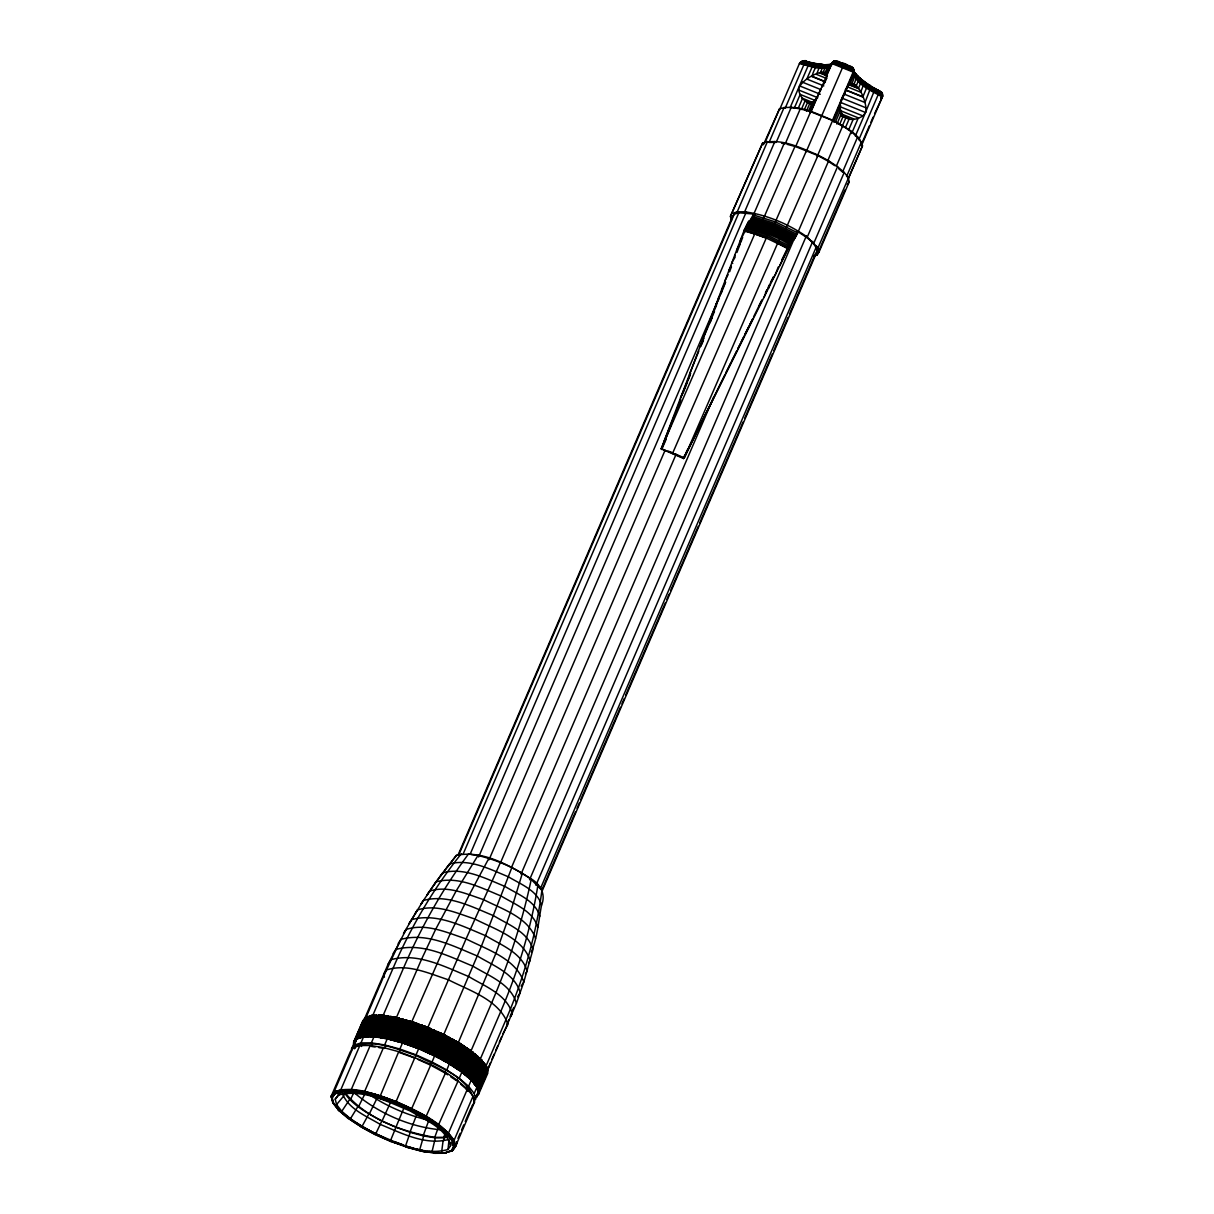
<?xml version="1.0" encoding="UTF-8"?>
<svg xmlns="http://www.w3.org/2000/svg" width="1214" height="1214" viewBox="0 0 1214 1214"><rect width="100%" height="100%" fill="white"/><g stroke="black" fill="none" stroke-linecap="round" stroke-linejoin="round"><path stroke-width="1.5" d="M878.208 90.489L881.728 92.401L882.608 96.376L861.576 145.452A44.872 12.656 23.3 0 0 853.381 133.525M398.723 1051.673L383.487 1047.576L364.595 1091.553L364.595 1093.556L379.542 1097.653L398.723 1051.673C425.659 1061.597 454.992 1072.721 473.081 1096.151L454.173 1140.113C450.5 1140.841 452.761 1149.521 455.645 1146.016L474.553 1102.054C468.756 1075.65 437.207 1066.62 415.962 1055.436C397.039 1049.26 375.93 1039.366 355.93 1045.982L354.139 1048.684M360.072 1126L347.69 1118.048L345.11 1114.725M784.365 142.933L754.122 213.285L749.144 222.025L749.114 221.252L759.979 224.18L783.667 233.665L818.145 155.104C800.952 148.093 781.558 137.759 762.635 143.055L730.418 216.38L731.481 220.584M744.743 231.859L743.879 230.979L748.795 221.343L750.009 222.906M783.667 233.665C770.738 226.365 771.163 226.001 766.277 238.05L672.647 453.201L661.235 448.816L744.197 230.265L766.277 238.05L788.281 248.597L683.573 458.513L661.235 448.816L754.85 233.649M818.145 155.104L828.661 160.794L798.417 231.146C795.079 240.418 790.997 239.128 788.174 248.84L787.188 248.976L788.827 247.368L766.914 236.578L744.531 229.507L745.396 230.387L746.033 228.976L745.168 228.095L767.552 235.167L789.464 245.956L788.463 246.093L790.056 244.651L779.555 238.946L768.159 233.862L745.76 226.79M370.224 1045.482L359.83 1045.542L353.016 1047.743L350.254 1051.931L331.361 1095.893L331.877 1097.699L334.76 1093.708C338.494 1088.139 352.879 1096.637 351.316 1089.459L370.224 1045.482L383.487 1047.576M390.453 1141.433L407.009 1146.608M452.2 1065.695L461.229 1044.374L460.076 1043.479L458.877 1042.993L449.802 1064.101L452.2 1065.695L449.802 1064.101M455.311 1067.759L464.385 1046.559L463.187 1045.558L461.988 1045.057L452.913 1066.165L455.311 1067.759L452.913 1066.165M456.024 1068.229L458.422 1069.822L456.024 1068.229L465.099 1047.136L467.496 1048.729L465.099 1047.136M461.274 1044.495L458.877 1042.993M461.532 1071.901L470.486 1050.444L469.408 1049.685L468.209 1049.199L459.135 1070.308L461.532 1071.901L470.486 1050.444M464.385 1046.559L461.988 1045.057M470.622 1050.702L468.209 1049.199M833.168 120.292L853.488 72.901L852.865 68.606L849.967 66.284L851.317 66.558L853.214 68.181L853.472 71.414L832.44 120.474L810.967 111.825A44.872 12.656 23.3 0 0 791.923 107.697M359.83 1045.542L340.922 1089.504L341.589 1091.674L334.943 1093.814L332.241 1097.896L333.668 1103.663L332.833 1101.796M334.943 1093.814L334.123 1091.705L353.016 1047.743M810.967 111.825L832.516 62.218L834.2 60.988L853.472 68.758C853.624 83.736 871.925 89.624 882.608 96.376L880.772 99.169L880.985 97.651M360.027 1037.909L358.433 1037.94L360.027 1037.909L369.526 1016.027L370.786 1016.255L369.526 1016.027M367.584 1016.664L369.086 1016.801L367.584 1016.664L358.433 1037.94M360.088 1126.38L374.747 1134.437L374.929 1133.481C397.57 1142.693 423.079 1156.441 448.012 1149.506L450.576 1145.621L450.864 1142.298M821.059 88.713C818.236 93.873 815.671 104.374 807.78 102.659L811.104 103.934C804.609 102.295 799.798 96.543 798.691 90.018C798.797 77.62 841.681 58.667 821.666 87.332M448.012 1149.506L449.028 1139.354C425.644 1145.895 401.637 1133.132 380.361 1124.452C366.704 1116.227 348.251 1109.156 342.318 1093.207M865.597 112.507C868.723 102.28 852.274 66.998 844.732 93.402C833.305 108.941 844.762 127.242 862.926 115.922L865.597 112.507L841.211 102.674M441.684 1151.555L443.034 1141.297L444.536 1137.776L447.541 1136.805M531.337 951.958C537.499 937.405 538.53 920.743 541.55 905.174C546.057 894.506 540.594 884.505 531.322 878.951C509.47 865.415 482.884 849.997 456.434 855.309L435.978 881.91L420.909 904.248L423.413 900.469C447.329 893.777 471.882 906.843 493.628 915.72C507.877 924.461 528.151 931.821 532.992 949.439L523.811 982.005L516.39 1003.341L473.839 1102.206M541.975 889.801C536.239 934.052 524.099 977.422 506.496 1018.409L474.204 1093.511L475.676 1099.414M537.984 884.672C531.049 928.209 518.272 970.73 500.881 1011.216L468.604 1086.302L474.204 1093.511M432.047 1151.6L435.371 1137.822L444.536 1137.776M474.234 1083.404L472.823 1082.175L481.897 1061.066L483.324 1062.204L474.173 1083.48L472.823 1082.175M474.219 1083.965L475.569 1085.286L474.219 1083.965L483.293 1062.857L484.705 1064.101L483.293 1062.857M376.962 1037.166L374.413 1036.756L376.962 1037.166L386.037 1016.057L383.503 1015.557L386.037 1016.057M377.721 1037.287L386.887 1016.012L388.753 1016.3L380.27 1037.682L377.721 1037.287L387.16 1015.936M381.029 1037.803L390.301 1016.482L392.061 1016.831L383.578 1038.198L381.029 1037.803L383.578 1038.198M386.902 1038.729L384.337 1038.319L386.902 1038.729L395.961 1017.62L393.503 1017.059L395.961 1017.62M390.104 1016.695L381.393 1037.56M531.322 878.951C522.399 921.608 508.696 963.172 491.533 1003.189L459.241 1078.29L468.604 1086.302M335.064 1104.679L339.146 1110.689L332.697 1102.373M419.725 1149.658L423.671 1135.985L435.371 1137.822M826.552 75.147L832.516 62.218L853.624 70.731M832.167 63.507L834.2 60.988L839.162 61.868L838.479 61.428M826.506 72.977L829.496 66.163L834.868 60.791L853.214 68.181C856.052 81.945 871.819 87.757 882.669 94.267M835.338 61.535L835.581 60.7L852.865 67.665L854.14 73.872L849.785 84.51M836.112 61.413L844.595 63.826L836.886 61.398M724.804 375.308L683.573 458.513L684.772 455.022M522.43 873.048L510.32 912.822L495.828 953.551L446.767 1070.004L459.241 1078.29M353.562 1042.234C355.247 1041.475 353.896 1043.873 353.562 1042.234L362.713 1021.065C364.534 1020.564 362.622 1022.689 362.713 1021.065M364.837 1018.956L364.579 1019.806M476.176 1096.515L475.645 1097.319L476.541 1096.819M786.854 250.221L779.783 265.714M438.588 1126.759L434.749 1137.351C402.168 1131.721 367.478 1119.247 345.595 1093.45M414.9 1057.5L395.324 1103.344L364.458 1093.283M405.582 1145.849L410.241 1132.374L423.671 1135.985M778.25 266.989L775.321 274.683L770.465 282.725M768.659 288.082L769.873 284.516M417.039 1113.739L410.044 1131.994M511.929 867.357L481.563 945.812L432.032 1062.007L446.767 1070.004M737.186 350.391L731.556 361.453M740.57 343.562L737.702 349.025L740.434 343.486M434.749 1137.351L443.747 1137.306L444.885 1134.316M662.449 448.877L661.706 449.423L664.119 441.198L675.227 413.519M665.378 439.787L670.75 425.735M671.418 423.989L675.379 413.625M678.201 406.22L676.031 411.925L680.523 399.725M678.823 404.611L680.659 399.77M684.15 390.665L680.493 398.086L689.901 375.141M684.711 389.163L687.594 381.621M688.217 379.997L690.083 375.126M701.753 344.564L703.483 340.026M710.114 322.666L712.057 317.582L710.084 320.101L716.503 305.412M712.664 316.004L714.469 311.239M722.634 289.888L725.593 282.118L721.571 289.873M731.45 266.807L729.538 271.784L728.992 270.312L731.223 266.215M736.913 252.512L740.176 243.953M742.664 237.443L740.828 242.254L740.343 240.402L745.123 231.024L744.197 230.265M510.229 1016.3L513.659 1007.499M763.985 297.506L767.096 289.554L765.442 292.908M762.119 299.615L753.591 316.869M423.246 1135.545L428.83 1120.325C408.147 1115.287 388.085 1107.077 370.376 1095.195M749.053 326.065L744.804 334.654L752.953 318.463L749.812 324.533M390.574 1140.447L395.992 1127.229L410.241 1132.374M734.364 355.778L725.532 373.639L730.858 362.865M404.201 1107.365L396.022 1126.941M506.648 1025.026L508.818 1019.806M471.244 1051.278L473.141 1052.75L471.244 1051.278L462.185 1072.372L464.067 1073.859L462.185 1072.372M466.404 1075.862L464.507 1074.375L473.885 1053.403L475.509 1054.663L466.404 1075.862L464.507 1074.375M475.478 1054.754L473.581 1053.282M480.167 1058.562L470.986 1079.929L469.181 1078.381L478.255 1057.273L480.183 1058.669L478.255 1057.273M353.638 1042.568L363.411 1020.018L364.412 1020.048M365.793 1017.954L354.367 1044.435L353.441 1043.691L364.094 1018.971M355.338 1041.157L354.23 1041.278L355.338 1041.157L365.293 1017.878M356.036 1040.11L354.928 1040.231L356.036 1040.11L365.991 1017.15L367.387 1017.347L365.991 1017.15M521.14 986.072L523.811 982.005C515.464 958.256 486.693 949.515 466.085 938.892C447.192 932.731 426.144 922.852 406.189 929.454L388.268 963.855L351.392 1049.291L354.154 1045.102L386.447 970.001L400.908 939.393C426.964 932.109 453.687 946.328 477.375 955.995C492.884 965.509 514.964 973.537 520.229 992.718L517.513 996.831M367.827 1016.573L358.327 1038.456L357.007 1038.88L366.552 1017.15M357.735 1038.289L366.81 1017.195M358.024 1038.365L367.098 1017.256M358.707 1038.334L368.024 1016.573M359.177 1037.697L368.252 1016.588M354.792 1048.608L355.93 1045.982M359.435 1037.742L368.51 1016.634M359.723 1037.818L369.223 1016.194M371.089 1015.511L372.486 1015.708L371.089 1015.511L361.711 1037.363L360.406 1037.788L369.724 1016.027M360.877 1037.151L369.951 1016.042M361.135 1037.196L370.209 1016.088M361.423 1037.272L370.498 1016.164M362.106 1037.226L363.411 1036.817L361.833 1036.847L371.423 1015.481M362.576 1036.604L371.651 1015.496M362.834 1036.65L371.909 1015.541M363.123 1036.726L372.197 1015.617M354.154 1045.102L360.968 1042.902L393.245 967.816C410.802 927.026 433.565 888.436 461.29 853.746M363.927 1036.741L373.184 1015.223L375.005 1015.632L365.93 1036.741L363.851 1036.513L365.93 1036.741M364.291 1036.316L373.366 1015.208M364.503 1036.331L373.578 1015.223M364.746 1036.361L373.821 1015.268M365.035 1036.422L374.094 1015.329M365.323 1036.513L374.398 1015.405M361.408 1046.483L362.546 1043.843M365.626 1036.619L374.701 1015.511M375.642 1015.253L366.522 1036.726L368.525 1036.726L377.6 1015.617L375.596 1015.632M375.961 1015.192L366.446 1036.498L368.525 1036.726M367.098 1036.316L376.173 1015.208M367.341 1036.346L376.416 1015.253M367.614 1036.407L376.689 1015.314M367.918 1036.498L376.993 1015.39M368.221 1036.604L377.296 1015.496M369.117 1036.726L378.373 1015.208L380.194 1015.602L371.12 1036.71L369.041 1036.498L371.12 1036.71M369.481 1036.286L378.556 1015.192M369.693 1036.301L378.768 1015.192M369.936 1036.346L379.011 1015.238M370.209 1036.407L379.284 1015.299M370.513 1036.483L379.572 1015.374M370.816 1036.589L379.876 1015.481M371.651 1036.589L380.832 1015.223L382.789 1015.587L373.715 1036.695L371.636 1036.483L373.715 1036.695M371.712 1036.71L381.15 1015.177M372.288 1036.286L381.363 1015.177M372.531 1036.331L381.606 1015.223M372.804 1036.392L381.879 1015.283M373.093 1036.468L382.167 1015.359M373.396 1036.574L382.471 1015.465M360.968 1042.902L371.363 1042.856L403.64 967.755C420.985 927.481 442.579 888.967 468.695 853.7M374.413 1036.756L383.563 1015.496M374.61 1036.544L383.852 1015.42M374.974 1036.528L384.049 1015.42M375.202 1036.544L384.277 1015.45M375.475 1036.604L384.55 1015.496M372.622 1043.797L371.484 1046.438L375.172 1047.014M375.763 1036.68L384.838 1015.572M376.052 1036.771L385.126 1015.663M349.632 1099.505L341.787 1111.265L350.467 1118.701L362.045 1126.395L375.733 1133.815L381.879 1120.932C368.312 1113.602 353.699 1106.166 344.685 1093.161L343.183 1096.667L336.582 1104.573L341.787 1111.265M376.37 1036.893L385.445 1015.784M376.674 1037.014L385.748 1015.921M377.918 1037.06L387.357 1015.936M730.418 216.38L762.635 143.055M378.282 1037.044L387.6 1015.966M378.525 1037.075L387.858 1016.012M378.783 1037.12L388.146 1016.088M379.072 1037.196L388.45 1016.194M458.194 854.717L732.77 216.031M763.454 144.678L779.555 108.759C797.674 103.691 816.248 113.585 832.713 120.292C843.502 126.909 858.844 132.493 862.501 145.832L848.298 178.883M379.375 1037.287L388.753 1016.3M380.27 1037.682L389.057 1016.437M458.573 855.339L734.667 213.178M765.336 141.826L779.555 108.759M779.342 110.262L799.389 63.629C802.666 59.243 811.377 59.698 803.774 64.949L785.215 108.137M381.591 1037.56L390.665 1016.467M381.833 1037.591L390.908 1016.482M382.091 1037.651L391.166 1016.543M732.391 213.391L737.247 211.828L767.491 141.477M382.38 1037.727L391.454 1016.619M382.683 1037.818L391.758 1016.71M382.987 1037.924L392.061 1016.831M383.29 1038.061L392.365 1016.953M463.232 853.837L739.311 211.676M769.236 142.068L784.198 107.257M384.337 1038.319L393.624 1017.013M384.701 1038.091L393.776 1016.983M384.899 1038.091L393.973 1016.983M385.142 1038.122L394.216 1017.013M385.399 1038.167L394.474 1017.059M385.688 1038.243L394.762 1017.135M385.991 1038.334L395.066 1017.241M386.295 1038.456L395.369 1017.347M386.598 1038.577L395.673 1017.484M357.887 1106.576L350.467 1118.701M371.363 1042.856L384.626 1044.935L421.44 959.515L435.674 929.287L456.145 890.97L478.149 855.202M387.736 1038.911L396.902 1017.757L398.587 1018.03L399.74 1018.592L390.665 1039.7L387.736 1038.911L390.665 1039.7M387.979 1038.82L397.054 1017.711M388.161 1038.805L397.464 1017.727M384.352 1048.456L385.491 1045.815M388.647 1038.865L397.706 1017.772M388.92 1038.941L397.995 1017.833M737.247 211.828L744.652 211.797L774.896 141.446M389.208 1039.032L398.283 1017.924M389.512 1039.138L398.587 1018.03M790.071 107.773L799.358 86.148M799.631 85.526L808.008 66.057C809.404 59.774 818.266 65.45 806.263 61.686M389.831 1039.26L398.89 1018.151M390.119 1039.396L399.194 1018.288M390.407 1039.548L399.482 1018.44M470.319 853.806L746.413 211.631M776.338 142.023L791.3 107.211M391.545 1039.928L400.848 1018.743L402.395 1019.047L403.549 1019.623L394.474 1040.717L391.545 1039.928L394.474 1040.717M391.97 1039.837L401.045 1018.728M392.183 1039.852L401.257 1018.743M392.441 1039.897L401.515 1018.789M392.714 1039.958L401.788 1018.85M393.017 1040.049L402.092 1018.941M393.321 1040.155L402.395 1019.047M794.199 108.38L800.132 94.571M806.9 78.834L812.712 65.632L814.943 63.765L817.159 64.327L810.724 62.855M393.624 1040.277L402.699 1019.183M393.928 1040.413L403.002 1019.32M394.216 1040.565L403.291 1019.457M395.339 1040.959L404.52 1019.79L406.189 1020.079L407.343 1020.64L398.268 1041.749L395.339 1040.959L398.268 1041.749M395.582 1040.868L404.839 1019.76M395.992 1040.868L405.066 1019.775M396.25 1040.914L405.309 1019.806M396.523 1040.975L405.597 1019.881M396.811 1041.066L405.886 1019.972M397.115 1041.172L406.189 1020.079M798.402 107.955L802.515 98.395M397.433 1041.309L406.508 1020.2M397.722 1041.445L406.796 1020.337M398.01 1041.597L407.085 1020.488M399.148 1041.976L408.223 1020.868L409.998 1021.095L411.151 1021.657L402.077 1042.765L399.148 1041.976L402.077 1042.765M478.635 856.978L722.027 290.814M785.473 143.237L800.36 108.653M399.239 1041.916L408.465 1020.777M399.573 1041.885L408.648 1020.777M368.889 1113.891L362.045 1126.395M399.785 1041.9L408.86 1020.792M400.043 1041.931L409.118 1020.837M400.317 1042.007L409.391 1020.898M801.346 109.503L804.988 101.02L811.787 103.767M400.62 1042.098L409.695 1020.989M400.923 1042.204L409.998 1021.095M401.227 1042.325L410.302 1021.217M401.531 1042.462L410.605 1021.353M401.819 1042.614L410.893 1021.505M384.626 1044.935L399.861 1049.033L450.424 933.263L469.439 894.536L488.999 858.116M402.987 1043.054L412.062 1021.945L413.549 1022.203L415.173 1023.068L406.098 1044.177L402.987 1043.054L406.098 1044.177M400.271 1049.791L399.133 1052.432L414.824 1058.077L415.962 1055.436M403.154 1043.038L412.441 1021.945M804.518 109.442L807.507 102.492L810.982 103.858M403.609 1043.084L412.684 1021.976M403.883 1043.13L412.957 1022.036M404.171 1043.221L413.246 1022.112M404.474 1043.312L413.549 1022.203M404.778 1043.433L413.853 1022.325M405.081 1043.57L414.156 1022.461M405.37 1043.706L414.444 1022.613M806.384 111.263L809.966 102.947M405.643 1043.858L414.718 1022.765M405.886 1044.025L414.96 1022.916M407.024 1044.51L416.099 1023.402L417.57 1023.66L419.209 1024.525L410.135 1045.633L407.024 1044.51L410.135 1045.633M407.191 1044.495L416.478 1023.387M808.721 110.762L812.363 102.264M825.262 72.263L828.085 66.209L832.47 64.296L825.186 65.116L822.318 68.03L820.133 73.144L827.083 75.951M407.646 1044.526L416.721 1023.432M407.919 1044.586L416.979 1023.478M408.208 1044.662L417.282 1023.569M408.511 1044.768L417.57 1023.66M408.815 1044.89L417.889 1023.781M795.216 145.862L761.148 223.801L759.069 225.03L754.744 233.907L743.879 230.979M809.784 111.87L814.791 100.246M409.118 1045.026L418.193 1023.918M489.03 859.77L665.029 450.394M795.883 146.044L810.755 111.445M409.406 1045.163L418.481 1024.055M810.421 112.659L817.462 96.301M409.679 1045.315L418.754 1024.206M409.922 1045.466L418.997 1024.373M411.06 1045.967L420.302 1024.844L421.607 1025.117L423.246 1025.982L414.171 1047.075L411.06 1045.967L414.171 1047.075M411.44 1045.952L420.514 1024.844M411.683 1045.982L420.757 1024.874M411.941 1046.043L421.015 1024.935M412.229 1046.119L421.304 1025.011M412.532 1046.225L421.607 1025.117M412.851 1046.331L421.911 1025.238M413.139 1046.468L422.214 1025.36M413.443 1046.62L422.518 1025.511M413.716 1046.772L422.791 1025.663M413.959 1046.923L423.033 1025.815M415.097 1047.409L424.339 1026.285L425.644 1026.574L427.282 1027.423L418.208 1048.532L415.097 1047.409L418.208 1048.532M415.476 1047.409L424.536 1026.3M415.719 1047.439L424.779 1026.331M415.977 1047.485L425.052 1026.391M416.265 1047.576L425.34 1026.467M416.569 1047.667L425.644 1026.574M416.872 1047.788L425.947 1026.68M417.176 1047.925L426.251 1026.816M417.479 1048.061L426.554 1026.968M417.753 1048.228L426.812 1027.12M417.995 1048.38L427.07 1027.272M399.861 1049.033L416.038 1054.86L466.085 938.892L500.532 862.259M431.167 1029.047L422.244 1050.292L419.164 1048.926L428.238 1027.818L431.319 1029.199L428.238 1027.818M419.164 1048.926L428.466 1027.848M419.391 1048.942L428.724 1027.894M419.665 1048.987L429.012 1027.955M419.938 1049.063L429.316 1028.061M806.749 150.005L772.681 227.959L771.694 229.143L761.664 225.531M500.821 862.001L676.061 454.37M806.172 151.75L843.882 64.479L844.58 63.538L851.909 67.453M420.241 1049.154L429.619 1028.167M422.244 1050.292L420.848 1049.397L429.923 1028.288M421.152 1049.533L430.226 1028.44M421.425 1049.685L430.5 1028.592M421.683 1049.837L430.758 1028.744M421.911 1050.004L430.985 1028.895M423.155 1050.702L432.23 1029.609L433.914 1030.079L435.31 1030.974L426.235 1052.083L423.155 1050.702L426.235 1052.083M423.398 1050.732L432.472 1029.624M423.656 1050.778L432.73 1029.669M423.929 1050.854L433.003 1029.745M424.232 1050.945L433.307 1029.836M424.536 1051.051L433.61 1029.942M424.839 1051.187L433.914 1030.079M425.143 1051.324L434.217 1030.216M425.416 1051.476L434.491 1030.367M425.674 1051.628L434.749 1030.519M425.902 1051.779L434.976 1030.686M426.099 1051.931L435.158 1030.838M427.146 1052.492L436.448 1031.414L437.905 1031.854L439.301 1032.765L430.226 1053.873L427.146 1052.492L430.226 1053.873M427.647 1052.568L436.721 1031.46M427.92 1052.629L436.994 1031.536M428.223 1052.72L437.298 1031.627M428.527 1052.841L437.601 1031.733M428.83 1052.963L437.905 1031.854M429.134 1053.099L438.208 1032.006M429.407 1053.251L438.482 1032.158M429.665 1053.418L438.74 1032.31M429.893 1053.57L438.967 1032.461M430.09 1053.722L439.149 1032.613M431.152 1054.283L440.212 1033.175L441.896 1033.645L443.292 1034.54L434.217 1055.649L431.152 1054.283L434.217 1055.649M511.731 866.887L713.953 396.538M817.098 156.621L832.713 120.292M431.38 1054.298L440.454 1033.19M431.638 1054.344L440.712 1033.235M431.911 1054.42L440.986 1033.311M432.214 1054.511L441.289 1033.402M432.518 1054.617L441.593 1033.524M833.654 122.022L840.695 105.664M432.821 1054.754L441.896 1033.645M433.125 1054.89L442.2 1033.782M433.398 1055.042L442.473 1033.933M433.656 1055.194L442.731 1034.085M433.884 1055.345L442.958 1034.252M434.081 1055.512L443.156 1034.404M835.384 122.189L840.376 110.58M852.107 83.296L855.217 75.01L852.987 70.882L858.116 76.664L858.465 80.564L856.325 85.663L849.33 82.84M431.471 1062.387L430.348 1065.012L418.269 1059.625M430.894 1064.648L410.954 1110.309L437.966 1126.137L458.103 1080.93M435.128 1056.104L444.203 1034.996L445.963 1035.648L447.04 1036.528L437.966 1057.637L435.128 1056.104L437.966 1057.637M435.401 1056.165L444.476 1035.056M435.689 1056.241L444.764 1035.147M436.008 1056.347L445.068 1035.254M836.916 124.116L841.287 113.934M854.186 83.933L856.72 77.013L854.049 71.778M436.312 1056.468L445.386 1035.375M436.615 1056.605L445.675 1035.512M436.903 1056.757L445.963 1035.648M437.161 1056.908L446.236 1035.8M437.404 1057.06L446.479 1035.967M437.601 1057.227L446.676 1036.119M437.89 1057.515L446.843 1036.27M839.557 124.632L843.138 116.316M450.637 1038.395L441.638 1059.625L438.815 1058.092L447.875 1036.984L450.713 1038.531L447.875 1036.984M438.815 1058.092L448.148 1037.044M439.089 1058.153L448.452 1037.135M439.377 1058.244L448.755 1037.242M439.68 1058.35L449.059 1037.363M441.562 1059.503L440.287 1058.608L449.362 1037.5M440.576 1058.745L449.65 1037.651M440.834 1058.896L449.908 1037.803M441.077 1059.063L450.151 1037.955M441.289 1059.215L450.364 1038.107M842.061 126.62L845.809 117.925L841.985 116.453M441.456 1059.367L450.515 1038.258M521.049 874.08L797.416 231.267C804.821 236.639 815.292 241.51 817.159 251.359L815.262 254.212M827.902 160.354L842.774 125.755M442.488 1060.08L451.562 1038.987L453.323 1039.639L454.385 1040.519L445.326 1061.628L442.488 1060.08L445.326 1061.628M442.761 1060.156L451.836 1039.047M443.049 1060.232L452.124 1039.123M443.353 1060.338L452.427 1039.23M443.656 1060.459L452.731 1039.351M443.96 1060.596L453.034 1039.487M444.248 1060.748L453.323 1039.639M845.566 127.333L849.208 118.851L840.695 115.421M444.521 1060.899L453.596 1039.791M444.749 1061.051L453.824 1039.943M444.961 1061.203L454.036 1040.11M445.25 1061.491L454.203 1040.246M448.922 1063.494L457.875 1042.249L448.998 1063.616L446.16 1062.083L455.235 1040.975L458.073 1042.507L455.235 1040.975M446.16 1062.083L455.508 1041.035M446.433 1062.144L455.796 1041.126M446.737 1062.22L456.1 1041.233M447.04 1062.326L456.418 1041.354M448.801 1063.358L447.647 1062.584L456.707 1041.491M848.586 130.05L853.366 118.911M447.936 1062.736L456.995 1041.627M448.194 1062.887L457.268 1041.794M448.436 1063.054L457.511 1041.946M448.634 1063.206L457.708 1042.098M447.663 1074.785L444.643 1072.766L445.781 1070.126M445.629 1072.645L425.34 1118.109L437.966 1126.137M450.106 1064.192L459.165 1043.099M450.409 1064.314L459.484 1043.205M529.562 879.74L806.399 235.82M836.325 166.212L851.287 131.4M450.713 1064.45L459.787 1043.342M451.001 1064.587L460.076 1043.479M451.274 1064.739L460.349 1043.63M851.606 133.555L858.283 118.016M865.051 102.295L870.893 87.196L870.286 85.617L865.187 82.689L874.839 89.548L865.643 112.128M451.532 1064.89L460.607 1043.797M813.805 256.139L817.052 255.092L819.01 252.102L817.963 247.899L807.295 237.049L837.539 166.697L828.661 160.794M451.927 1065.209L460.819 1043.949M452.063 1065.346L461.138 1044.237M453.217 1066.271L462.291 1045.163M453.52 1066.378L462.595 1045.269M453.824 1066.514L462.898 1045.406M454.112 1066.651L463.187 1045.558M454.4 1066.803L463.46 1045.709M454.643 1066.954L463.718 1045.861M454.855 1067.121L463.93 1046.013M455.038 1067.273L464.112 1046.165M855.354 136.044L865.37 112.765M455.28 1067.546L464.249 1046.316M456.327 1068.335L465.402 1047.227M456.631 1068.441L465.706 1047.348M456.934 1068.578L466.009 1047.47M457.223 1068.715L466.297 1047.621M535.951 885.203L812.788 241.298M842.713 171.69L857.676 136.879M457.511 1068.866L466.571 1047.773M457.754 1069.033L466.829 1047.925M458.148 1069.337L467.041 1048.077M458.3 1069.488L467.36 1048.38M458.422 1069.822L467.466 1048.517M813.972 242.77L844.216 172.418L837.539 166.697M858.784 139.822L878.375 94.237L878.466 90.413L881.212 91.885M459.135 1070.308L468.513 1049.291M459.438 1070.399L468.816 1049.412M461.548 1071.795L460.045 1070.642L469.12 1049.549M460.349 1070.794L469.408 1049.685M460.622 1070.945L469.697 1049.837M457.875 1078.169L456.737 1080.809L450.698 1076.788M460.865 1071.097L469.939 1049.989M461.092 1071.249L470.167 1050.156M461.274 1071.401L470.334 1050.307M540.518 888.39L816.612 246.214M846.537 176.607L861.5 141.795M462.488 1072.508L471.563 1051.4M861.212 144.8L869.391 125.786M870.863 122.341L873.094 117.151M874.581 113.706L882.366 97.09C871.895 90.731 856.28 85.238 853.23 72.112L831.757 63.462L831.378 64.812L832.091 62.794L853.472 71.414M462.777 1072.645L471.851 1051.536M463.065 1072.797L472.14 1051.688M463.323 1072.948L472.398 1051.84M541.884 890.044L575.557 811.741M577.06 808.251L579.29 803.031M580.793 799.556L620.445 707.322M621.947 703.847L624.193 698.611M625.68 695.136L665.333 602.903M666.835 599.428L669.081 594.207M670.583 590.717L698.262 526.33M699.75 522.855L743.15 421.911M744.652 418.435L772.332 354.033M773.834 350.558L788.038 317.491M789.54 314.016L814.973 254.849M817.963 247.899L862.501 145.832M463.566 1073.1L472.641 1051.992M463.763 1073.252L472.823 1052.159M542.279 890.666L817.614 250.236M464.021 1073.54L472.99 1052.295M463.976 1073.92L473.172 1052.675M464.825 1074.511L473.885 1053.403M817.052 255.092L845.081 189.9M465.114 1074.648L474.188 1053.54M465.402 1074.8L474.477 1053.691M819.01 252.102L849.254 181.766L848.207 177.563L844.216 172.418M465.66 1074.951L474.735 1053.843M465.903 1075.103L474.962 1053.995M466.252 1075.407L475.16 1054.147M466.313 1075.923L475.433 1054.435M466.844 1076.378L468.741 1077.865L466.844 1076.378L475.918 1055.27L477.846 1056.666L475.918 1055.27M467.147 1076.499L476.222 1055.406M467.451 1076.651L476.525 1055.543M467.739 1076.788L476.814 1055.694M467.997 1076.955L477.072 1055.846M468.225 1077.106L477.299 1055.998M468.422 1077.258L477.497 1056.15M468.589 1077.41L477.648 1056.301M468.65 1077.926L477.77 1056.438M469.484 1078.502L478.559 1057.409M469.788 1078.639L478.862 1057.546M467.997 1091.386L465.827 1088.594L466.95 1085.953M470.076 1078.791L479.151 1057.697M470.334 1078.943L479.409 1057.849M470.562 1079.109L479.636 1058.001M470.759 1079.261L479.834 1058.153M471.032 1079.55L479.985 1058.304M467.466 1088.943L448.573 1132.905L446.646 1134.028L452.306 1141.114M471.427 1080.369L472.777 1081.689L471.427 1080.369L480.501 1059.276L481.912 1060.505L480.501 1059.276M471.715 1080.521L480.79 1059.412M471.988 1080.672L481.063 1059.564M472.231 1080.824L481.305 1059.716M472.747 1081.279L481.518 1059.883M472.504 1081.765L481.806 1060.171M472.656 1081.735L481.897 1060.292M473.111 1082.311L482.186 1061.218M473.384 1082.463L482.459 1061.37M473.627 1082.63L482.702 1061.522M473.839 1082.782L482.914 1061.673M474.006 1082.934L483.081 1061.825M473.9 1083.556L483.218 1061.962M474.507 1084.117L483.582 1063.009M474.78 1084.269L483.855 1063.161M475.023 1084.421L484.098 1063.312M475.235 1084.572L484.31 1063.479M475.402 1084.724L484.477 1063.631M475.296 1085.346L484.614 1063.768M475.63 1085.21L484.72 1064.01M475.615 1085.771L476.965 1087.076L475.615 1085.771L484.69 1064.663L486.131 1065.801L484.69 1064.663M475.903 1085.908L484.978 1064.799M476.176 1086.06L485.251 1064.966M476.419 1086.226L485.494 1065.118M476.632 1086.378L485.706 1065.27M476.814 1086.53L485.888 1065.422M476.692 1087.152L486.01 1065.558M477.163 1087.698L477.724 1088.639L477.163 1087.698L485.979 1066.438L486.951 1067.394L486.222 1066.59M477.375 1087.85L486.45 1066.742L477.178 1088.67M477.269 1089.004L478.195 1090.051L477.269 1089.004L486.784 1067.045M477.527 1089.17L486.951 1067.394M477.557 1090.142L486.829 1068.214M477.633 1090.476L478.559 1091.523L477.633 1090.476L487.011 1068.366M477.891 1090.627L487.163 1068.517M478.119 1090.794L487.315 1068.775M477.921 1091.614L487.375 1069.838C485.57 1068.699 488.256 1071.689 487.375 1069.838M453.748 1146.881C446.16 1157.868 458.74 1145.424 456.51 1141.752M457.966 1138.368L460.152 1133.299M461.608 1129.915L463.778 1124.832M465.235 1121.463L471.062 1107.927M474.386 1100.188L476.981 1094.542M477.997 1091.947L478.923 1092.995L477.997 1091.947L487.527 1069.989M488.332 1067.759L490.532 1062.645M491.989 1059.23L494.189 1054.101M495.661 1050.687L497.861 1045.573M499.333 1042.158L501.534 1037.044M503.006 1033.63L507.968 1024.312C499.349 999.775 469.606 990.745 448.315 979.759C428.815 973.4 407.054 963.188 386.447 970.001L383.67 974.189L384.413 977.149M475.296 1098.154L477.026 1094.664M478.255 1092.099L487.618 1070.126M476.146 1097.41L478.453 1092.554M478.483 1092.266L487.072 1070.854M476.723 1097.289L487.558 1071.158M477.906 1095.301L477.557 1094.421L477.026 1095.24L487.891 1071.461M478.589 1094.269C479.272 1092.812 476.677 1094.406 478.589 1094.269L487.891 1072.964M683.573 458.513L687.291 449.924M672.647 453.201L684.059 458.3L778.326 241.662L782.909 233.422M716.472 391.97L684.059 458.3M661.706 449.423L666.213 439.134M382.152 1120.75L390.984 1101.447M390.923 1140.629L390.544 1141.388L374.701 1134.377M369.375 1113.815L377.994 1096.303M712.057 317.582L702.921 338.994L704.059 338.509M797.416 231.267L796.657 232.936L797.659 232.8L775.746 222.01L753.363 214.939L754.228 215.819M358.57 1106.637L364.306 1095.058M698.778 351.15L689.506 374.307L690.705 373.502M350.451 1099.687L353.911 1092.463C378.191 1113.147 409.391 1127.047 441.213 1129.855M435.583 1152.632L421.106 1151.069L422.411 1150.356M661.235 448.816L664.711 441.532M717.201 390.483L724.758 375.202M735.198 354.093L736.868 350.709M759.16 305.609L761.39 301.118M767.779 288.188L769.797 284.091M771.224 281.223L773.47 276.671M781.71 260.008L786.642 250.008M703.255 340.148L699.992 346.703L701.176 346.066M725.153 280.419L728.081 274.668M795.261 235.835L794.639 237.034L795.64 236.897L773.728 226.108L751.345 219.036L752.21 219.916M736.61 250.251L739.979 243.847M439.013 1125.257L426.645 1116.789C400.377 1102.433 371.408 1089.064 340.861 1089.702M722.042 291.436L718.369 298.28L719.174 298.932M718.43 300.222L716.169 304.077L717.322 303.788M528.485 962.96L530.199 960.365C522.202 937.603 494.599 929.211 474.856 919.028C456.752 913.125 436.57 903.656 417.449 909.984L403.518 933.505L406.189 929.454M423.413 900.469L409.072 923.626L411.698 919.635C436.903 912.594 462.762 926.358 485.676 935.706C500.684 944.902 522.035 952.671 527.134 971.23L525.389 973.871M782.772 233.376L794.184 239.355L791.118 240.751L792.12 240.615L770.207 229.825L747.824 222.754L748.689 223.634M732.285 217.139L734.167 214.271L738.825 212.769L754.987 214.165M880.939 98.425L882.745 95.678C872.138 89.624 858.677 84.1 853.639 72.172M847.296 184.74L849.254 181.766M414.885 913.869L417.449 909.984M535.526 938.452C528.014 917.056 502.095 909.18 483.536 899.62C466.525 894.065 447.556 885.158 429.589 891.106L427.176 894.764L435.978 881.91C458.209 875.689 481.017 887.829 501.23 896.069C514.478 904.202 533.31 911.046 537.802 927.405M433.671 885.416L442.594 872.866C463.824 866.933 485.6 878.526 504.887 886.402C517.543 894.157 535.526 900.682 539.805 916.312M440.379 876.22L449.408 864.004C469.53 858.374 490.168 869.361 508.454 876.827C520.442 884.171 537.483 890.363 541.55 905.174M398.192 943.506L400.908 939.393M456.434 855.309L447.313 867.175M393.108 953.627L395.84 949.469C422.168 942.11 449.165 956.48 473.096 966.238C488.772 975.859 511.079 983.962 516.39 1003.341M388.268 963.855L391.029 959.682C417.51 952.277 444.673 966.723 468.741 976.557C484.523 986.223 506.951 994.387 512.308 1013.872L510.472 1016.664M331.24 1096.485L334.123 1091.705M334.002 1092.509L331.255 1096.682L332.818 1102.934M331.361 1097.077L334.047 1092.706C354.427 1085.695 376.234 1096.242 395.612 1102.418C414.338 1110.4 432.943 1119.687 447.92 1133.709M331.452 1097.259L334.199 1093.101L340.937 1090.931L351.241 1090.87M331.71 1097.577L334.305 1093.283L341.028 1091.113L351.392 1091.219L364.519 1093.435M331.877 1097.699L334.594 1093.586M336.582 1104.573L335.216 1099.11L339.966 1092.737M476.328 1096.272L476.859 1095.468L476.601 1096.333M471.776 1106.242L474.553 1102.054M451.047 1150.993L453.96 1146.927L452.503 1141.13M451.441 1151.069L454.157 1146.942L452.716 1141.13L447.01 1134.058M451.638 1151.069L454.582 1146.896L453.126 1141.054L447.571 1133.922M452.033 1150.993L454.962 1146.744C452.701 1132.237 437.025 1125.196 426.326 1117.32M455.645 1146.016L452.382 1150.811L444.203 1153.057L452.883 1150.204M793.182 239.492L794.593 238.748L772.681 227.959L750.298 220.887L751.163 221.767M749.979 222.132L749.068 222.997L748.203 222.116C764.38 224.787 779.327 234.256 793.85 239.765L782.347 233.786M791.513 240.114L793.288 239.067M672.647 453.641L673.133 452.989L668.55 451.229M800.178 62.384C810.102 64.327 826.734 72.279 833.578 61.307L853.624 69.38M335.216 1099.11L340.77 1092.752M386.887 1016.012L389.345 1016.573M485.797 1076.181L484.978 1076.272M379.466 1097.001L411.243 1109.991L438.451 1125.864M444.734 1153.239C452.063 1152.496 420.788 1153.057 422.123 1150.857M380.832 1015.223L382.789 1015.587M792.408 239.249L793.41 239.112M830.998 64.539L833.699 62.931M830.862 65.268C821.15 70.245 809.571 65.359 799.738 62.961M396.902 1017.757L399.74 1018.592M404.52 1019.79L407.343 1020.64M824.306 81.217L812.029 76.254C813.608 70.624 817.417 60.882 823.699 64.767C818.813 64.585 818.282 71.414 816.445 74.373L826.658 78.485M832.288 63.872C822.379 68.272 811.195 63.993 801.331 61.474M830.422 65.01L820.391 66.102L800.724 61.884M357.007 1038.88L358.327 1038.456M360.406 1037.788L361.711 1037.363M334.047 1091.902C354.579 1084.633 376.492 1095.195 395.992 1101.462C417.024 1111.098 440.333 1120.765 454.082 1140.295M334.017 1092.099L340.815 1089.899L351.195 1089.838M334.002 1092.296C366.158 1084.542 398.571 1102.858 426.554 1116.971M334.108 1092.904C348.888 1087.061 364.944 1093.435 379.466 1097.168M334.442 1093.435L341.271 1091.432L351.483 1091.371M337.78 1095.21C362.409 1088.336 387.676 1101.781 410.059 1110.901C424.733 1119.9 445.599 1127.487 450.576 1145.621M443.747 1137.306L446.706 1136.35M444.37 1153.148L452.792 1150.386M400.848 1018.743L403.549 1019.623M831.772 64.281L821.969 64.995M829.723 64.828L817.872 64.888L802.014 61.155M795.944 234.454L796.93 234.317L775.018 223.528L752.634 216.456L753.499 217.336M794.077 238.05L795.079 237.929L773.166 227.139L750.783 220.068M792.454 240.008L793.607 239.932L771.102 228.991M790.678 241.54L791.665 241.419L769.767 230.63L747.369 223.558M445.599 1153.012L434.794 1153.285M825.808 64.934L827.053 64.888L822.546 64.812M444.916 1153.239L434.642 1153.3M420.302 1024.844L423.246 1025.982M424.339 1026.285L427.282 1027.423M874.748 88.683L873.564 87.924L881.728 92.401M769.069 142.433L776.171 142.387M787.355 248.582L788.281 248.597M437.662 1126.213L446.813 1134.058M421.425 1151.236L406.235 1147.063L421.895 1151.084M869.209 85.314L870.286 85.617M819.435 64.342L821.423 65.04L814.943 63.765M436.448 1031.414L439.301 1032.765M823.532 64.995L802.742 60.958M781.604 143.252L785.23 143.813M744.652 211.797C767.187 214.832 788.675 224.165 807.295 237.049M471.184 854.474L476.738 855.339M378.844 1047.591L382.516 1048.168M351.15 1090.263L364.382 1092.342M351.301 1091.052L364.412 1093.116M351.605 1091.507L364.595 1093.556M429.043 1151.403L432.366 1151.934M427.207 1151.494L432.275 1152.116M421.774 1151.16L435.234 1153.057M815.429 63.674L820.968 64.706M847.053 86.71L860.665 92.203L863.989 83.675L863.624 81.384L862.077 80.154L870.833 86.695L882.138 92.977M830.664 64.858L827.387 65.237L825.034 67.878L823.138 72.279L826.628 73.69M486.101 1074.132L487.178 1073.889M811.134 62.749L816.764 64.023M857.752 76.163L855.612 74.965L862.972 80.61M406.341 1147.184L406.644 1147.093C382.091 1138.504 357.584 1127.624 338.311 1109.748M812.272 63.052L803.531 60.867M786.96 144.284L793.895 146.15M751.967 217.837L774.35 224.909L796.263 235.698M760.738 224.423L748.795 221.343L749.66 222.223M760.404 224.818L748.537 221.646L749.402 222.526M749.144 222.025L760.389 224.939M746.883 224.499L769.266 231.571L791.179 242.36L789.646 243.574L790.633 243.437L768.735 232.648L746.337 225.576L747.217 226.457M478.574 855.642C496.572 859.998 513.962 867.342 529.183 877.934M408.223 1020.868L411.151 1021.657M364.412 1092.145L379.572 1096.424M364.367 1092.752L395.552 1102.6M407.085 1146.441L413.868 1148.262M417.252 1149.172L422.32 1150.538M422.229 1150.705L406.918 1146.76L422.017 1150.978M805.17 61.019L807.538 61.808M799.389 63.629C809.45 65.556 826.916 74.054 833.016 61.717L853.685 70.048M795.625 146.621L817.599 155.468L827.66 160.931M759.661 224.256L783.334 234.059M759.387 224.56L771.937 228.96M761.937 226.001L766.671 227.701M754.744 233.907L766.277 238.05M412.062 1021.945L415.173 1023.068M416.099 1023.402L419.209 1024.525M379.618 1096.227C406.493 1106.136 435.78 1117.244 453.824 1140.614M379.466 1097.319L395.369 1103.177L425.674 1117.973M394.231 1141.615L402.32 1144.514M392.395 1141.524L405.294 1146.183M771.376 228.278L771.543 229.097M820.558 72.931L827.402 75.693M849.633 84.661L858.192 88.106M847.979 84.373L858.419 88.576L861.045 82.066L859.922 78.136M845.354 89.699L862.896 96.771L867.1 86.68L866.083 82.871M811.589 76.391L825.338 81.93M845.961 90.246L863.139 97.181M806.582 78.956L823.82 85.906M844.519 94.252L865.218 102.598M802.12 82.051L821.21 89.745M842.046 98.152L866.356 107.955M799.404 85.815L820.3 94.237M798.691 90.018L817.781 97.712M838.631 106.119L862.926 115.922M799.965 94.343L815.489 100.61M839.633 110.337L858.601 117.986M802.242 98.152L813.031 102.644M840.042 113.388L853.791 118.942M844.413 63.644L852.425 67.999M770.92 228.718L782.878 233.907M674.65 453.672L683.786 457.754M432.23 1029.609L435.31 1030.974M440.212 1033.175L443.292 1034.54M416.038 1054.86L432.032 1062.007M395.688 1102.236L411.637 1109.368M395.491 1102.767L411.334 1109.854M381.879 1120.932L395.992 1127.229M374.868 1133.648L390.771 1140.948M390.711 1141.084L360.088 1125.833L345.004 1115.105M854.641 73.068L863.837 81.869M882.457 93.599C871.485 87.59 858.784 81.566 852.972 69.805L853.412 70.382M882.76 94.965C872.153 88.91 858.723 83.356 853.685 71.429M782.59 233.498L793.091 239.204M777.673 243.149L788.174 248.84M444.203 1034.996L447.04 1036.528M451.562 1038.987L454.385 1040.519M431.926 1065.877L444.643 1072.766M411.44 1109.702L426.068 1117.639M373.229 1132.768L355.52 1122.373M873.898 87.894L878.982 90.746M869.619 85.329L874.626 88.349M865.658 82.734L870.711 86.255M829.086 161.872L834.762 165.65M425.811 1117.882L438.133 1126.061L447.374 1133.997L452.913 1141.114M352.348 1120.492L345.049 1114.907M862.562 80.336L866.75 83.417M862.077 80.154L866.993 83.812M858.92 77.605L863.624 81.384M858.344 77.484L860.483 79.198M838.737 168.776L842.562 172.069M530.624 878.89L541.065 889.513M469.181 1078.381L470.986 1079.929M460.637 1084.148L465.827 1088.594M439.119 1125.074L448.361 1133.269L453.96 1140.462L455.296 1146.502M438.3 1125.97L447.754 1133.83L453.505 1140.887L454.962 1146.744M437.814 1126.182L447.192 1134.043M338.433 1109.004L341.104 1111.296M338.357 1109.186L342.378 1112.616M342.302 1112.995L333.88 1103.42M338.387 1110.082L348.281 1118.519L347.69 1118.048M856.796 75.405L860.316 78.531M749.084 221.752L750.176 222.951M855.172 73.462L858.389 77.21M332.757 1102.752L338.827 1110.567M853.563 71.292L856.356 75.025M362.622 1022.719L363.441 1023.341M732.71 263.499L732.027 262.33L735.107 257.231L734.758 255.137M454.173 1140.113L455.553 1146.198M453.323 1140.978L454.78 1146.835M331.361 1095.893L333.486 1103.587M331.285 1096.09L333.167 1103.374M834.139 121.339A44.872 12.656 23.3 0 1 850.604 131.355M355.641 1039.108C355.869 1040.686 357.417 1038.486 355.717 1039.032M744.243 336.157L741.117 342.105L744.076 336.141M849.208 118.851L840.543 115.467L849.208 118.851"/></g></svg>
